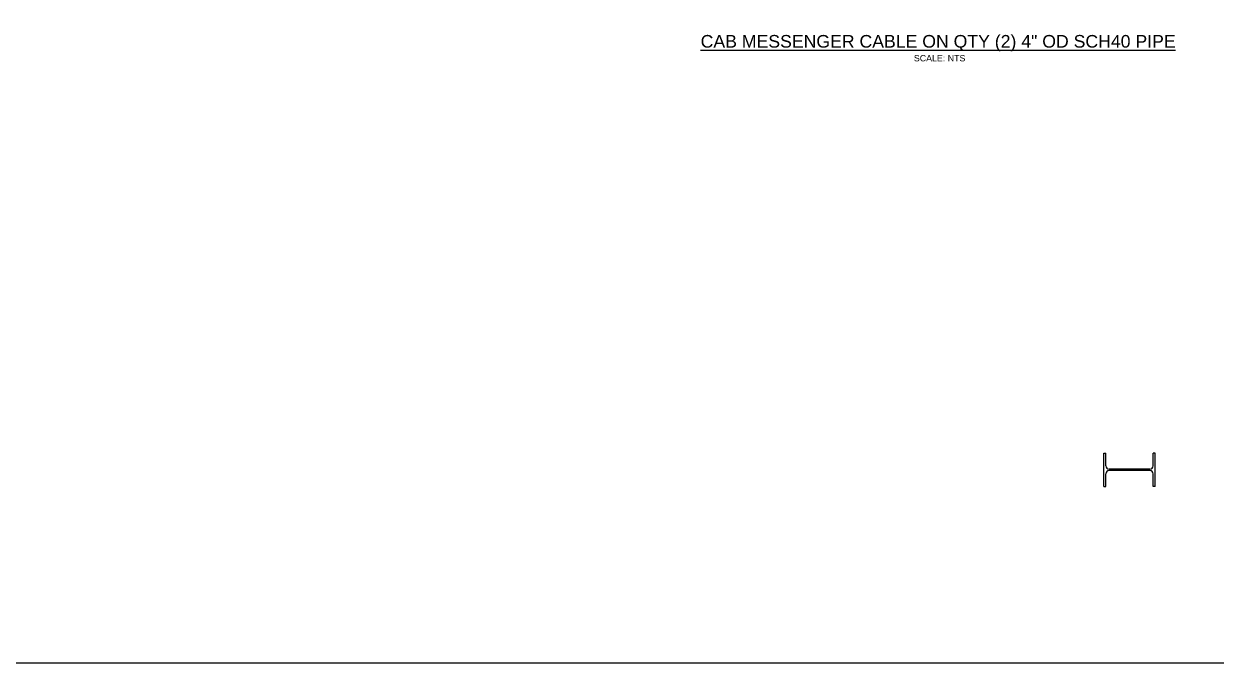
# Model space of a CAD drawing. Header units: feet. Extents: x -17 to 1389, y -162 to 787.
# Drawn here: x 1020.6 to 1209.4, y -22.3 to 78.9 of the extents above; entities that cross this region are included whole.
import ezdxf
from ezdxf.enums import TextEntityAlignment as Align

# ---------------------------------------------------------------- set-up
doc = ezdxf.new("R2010")
doc.units = ezdxf.units.FT
doc.header["$MEASUREMENT"] = 0
for name, color, linetype in [('C-STEL', 4, 'Continuous'), ('G-ANNO-TEXT', 1, 'Continuous'), ('G-ANNO-TTLE', 3, 'Continuous'), ('G-TEXT', 7, 'Continuous')]:
    doc.layers.add(name, color=color, linetype=linetype)
doc.layers.add('G-NPLT', color=67, linetype='Continuous', plot=False)
doc.styles.add('NEI-A', font='arial.ttf')

# ---------------------------------------------------------------- blocks, each defined once
blk = doc.blocks.new('Detail Title')
at = {"color": 153, "style": 'NEI-A', "flags": 8}
blk.add_attdef('DETAIL_TITLE_001', (-0.789, 0.05), '', height=0.25, dxfattribs=at)
at = {"color": 7, "style": 'NEI-A', "flags": 8}
blk.add_attdef('SCALE', text='', height=0.109, dxfattribs=at).set_placement((0, -0.211), align=Align.CENTER)

msp = doc.modelspace()

# ---------------------------------------------------------------- linework, layer by layer
at = {"layer": 'C-STEL', "linetype": 'Continuous'}
for p, q in [((1191.57497, 5.645), (1191.57497, 10.895)), ((1191.57497, 10.895), (1191.90497, 10.895)), ((1191.90497, 8.89375), (1191.90497, 10.895)), ((1199.38497, 8.89375), (1199.38497, 10.895)), ((1199.71497, 10.895), (1199.38497, 10.895)), ((1199.71497, 5.645), (1199.71497, 10.895)), ((1191.90497, 5.645), (1191.90497, 7.64625)), ((1198.87622, 8.385), (1192.41372, 8.385)), ((1198.87622, 8.155), (1192.41372, 8.155)), ((1199.38497, 5.645), (1199.38497, 7.64625)), ((1191.57497, 5.645), (1191.90497, 5.645)), ((1199.71497, 5.645), (1199.38497, 5.645))]:
    msp.add_line(p, q, dxfattribs=at)
for centre, start, end in [((1192.41372, 8.89375), 180, 270), ((1192.41372, 7.64625), 90, 180), ((1198.87622, 8.89375), 270, 0), ((1198.87622, 7.64625), 0, 90)]:
    msp.add_arc(centre, 0.50875, start, end, dxfattribs=at)
at = {"layer": 'G-NPLT'}
msp.add_lwpolyline([(893.33589, 305.65703), (1389.33589, 305.65703), (1389.33589, -22.34297), (893.33589, -22.34297)], close=True, dxfattribs=at)

# ---------------------------------------------------------------- block references
at = {"layer": 'G-TEXT'}
ref = msp.add_blockref('Detail Title', (1165.58978, 74.64032), dxfattribs=dict(at, xscale=8, yscale=8, zscale=8))
ref.add_attrib('DETAIL_TITLE_001', '%%UCAB MESSENGER CABLE ON QTY (2) 4" OD SCH40 PIPE', (1127.75347, 75.13364), dxfattribs={"layer": 'G-ANNO-TTLE', "height": 2, "style": 'NEI-A'})
ref.add_attrib('SCALE', 'SCALE: NTS', dxfattribs={"layer": 'G-ANNO-TEXT', "height": 1, "style": 'NEI-A'}).set_placement((1165.58978, 72.95486), align=Align.CENTER)

doc.saveas('drawing.dxf')
